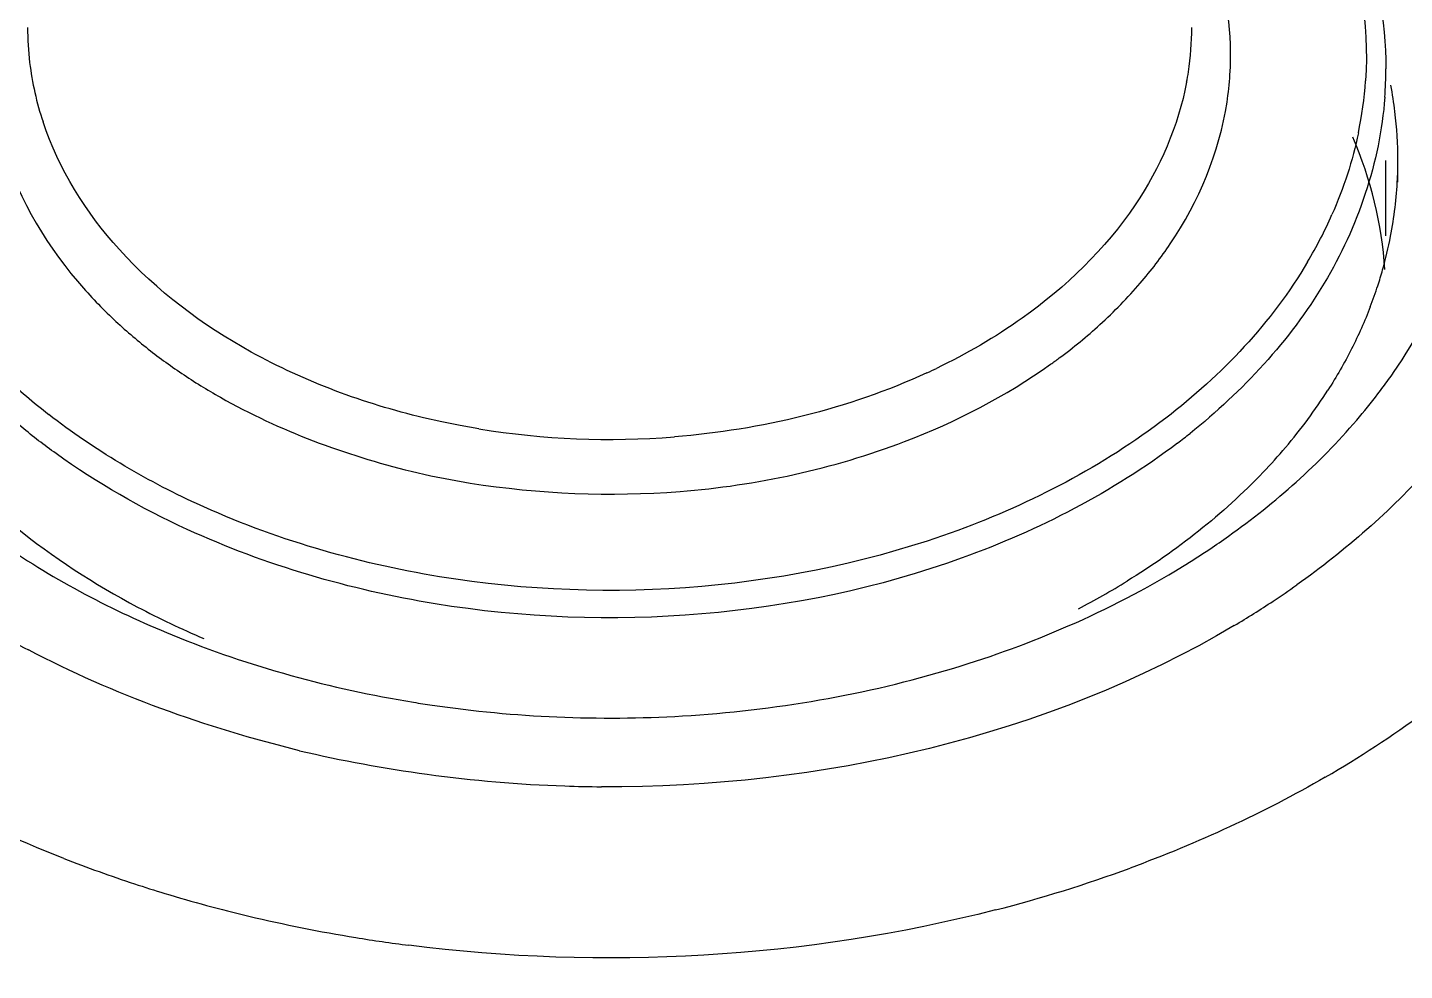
# Model space of a CAD drawing. Header units: millimetres. Extents: x 2513 to 2669, y 1505 to 1675.
# Drawn here: x 2525.62004 to 2525.63415, y 1506.32551 to 1506.33517 of the extents above; entities that cross this region are included whole.
import ezdxf

# ---------------------------------------------------------------- set-up
doc = ezdxf.new("R2010")
doc.units = ezdxf.units.MM

msp = doc.modelspace()

# ---------------------------------------------------------------- linework, layer by layer
at = {"linetype": 'Continuous'}
for p, q in [((2525.633960315379, 1506.33303661965), (2525.633960315379, 1506.333808931269)), ((2525.634084595673, 1506.333585907277), (2525.634084595673, 1506.333808931269)), ((2525.624287084875, 1506.331130079879), (2525.624100242331, 1506.331172225106)), ((2525.624475785656, 1506.331092300306), (2525.624287084875, 1506.331130079879)), ((2525.624666140723, 1506.331058927221), (2525.624475785656, 1506.331092300306)), ((2525.623973156551, 1506.330624517599), (2525.624172456053, 1506.330579562513)), ((2525.624172456053, 1506.330579562513), (2525.624373738315, 1506.330539264016)), ((2525.624373738315, 1506.330539264016), (2525.62457678452, 1506.330503665917))]:
    msp.add_line(p, q, dxfattribs=at)
for centre, radius, start, end in [((2525.623045974845, 1506.335170622601), 0.00300491740248749, 180.0251231214982, 186.8800872329676), ((2525.628980851893, 1506.335168383892), 0.002990843649661935, 351.2918149858834, 0.0176448697281794), ((2525.623135219449, 1506.335183431085), 0.003095054372614348, 186.9175829785272, 198.4769016333528), ((2525.628946360441, 1506.335173480133), 0.003025709080370217, 349.2448225019567, 351.2953103191857), ((2525.62917402139, 1506.334887758659), 0.003195275453149665, 351.3050969591178, 356.3789874676503), ((2525.630002738274, 1506.334745767512), 0.003957510704749203, 355.7832596153797, 0.02484591991907407), ((2525.629838533244, 1506.334892755021), 0.003923022802178914, 348.2072145046885, 356.0693119952399), ((2525.629998150976, 1506.333806550759), 0.004086436498650826, 7.05482149973584, 10.87742510030668), ((2525.630035080548, 1506.333811694847), 0.004049154765826095, 359.9608968109175, 7.04676318133984), ((2525.630015142452, 1506.333811552052), 0.004069092762469108, 357.2981050462409, 359.9630990604359), ((2525.629968934502, 1506.333814620767), 0.004115394097459836, 349.0357940324461, 357.2857547823457), ((2525.629232122236, 1506.335099264066), 0.004566128313718247, 329.3082860054469, 336.1487293645898), ((2525.629887373804, 1506.3338298012), 0.004198353299178181, 344.1932088677451, 349.0441074059668), ((2525.628179580201, 1506.335364676091), 0.0043093043275831, 319.2468921631479, 325.989532305808), ((2525.62418505118, 1506.335658344685), 0.004767700747489962, 220.3521481280585, 226.4987562374915), ((2525.629831094137, 1506.333845308928), 0.004256729027666124, 341.9390469470819, 344.1987132992957), ((2525.627766014328, 1506.335722006139), 0.004855858116568463, 312.2306892982015, 319.2384918805323), ((2525.629736849596, 1506.333876636973), 0.004356042505122606, 338.9080169070731, 341.931603252361), ((2525.624517703095, 1506.336006626663), 0.005249318297543612, 226.4818902559151, 231.5726656493837), ((2525.627395039066, 1506.336127362515), 0.005405341446608258, 306.5507339655381, 312.254429098845), ((2525.627213589265, 1506.336365157562), 0.005704430402985631, 305.4852880996638, 306.592406092705), ((2525.624217385823, 1506.336286879322), 0.006440414491630774, 226.803251242599, 232.0632190978462), ((2525.626495243538, 1506.337639805931), 0.006611664992738411, 294.69658177589, 295.632761123296), ((2525.629176412367, 1506.335009827327), 0.005918166651715697, 323.4951926536325, 325.2626711976186), ((2525.628804930906, 1506.334378049441), 0.005417590651573853, 319.6219385686539, 327.3700893418765), ((2525.629089959522, 1506.335073454843), 0.006025509443983228, 322.6446851956546, 323.4979094571769), ((2525.628953639913, 1506.335179019295), 0.006197920265088326, 319.4368255161098, 322.6335996405309), ((2525.626007461035, 1506.339347123273), 0.00839603084633019, 260.8072384168739, 274.5272362477407), ((2525.627654152909, 1506.336411663587), 0.006901656915256019, 307.1814108726212, 308.5362231643351), ((2525.628458046732, 1506.334666854975), 0.005868940582832305, 316.3311870162988, 319.6679517602309), ((2525.62753372095, 1506.336735521824), 0.00831149317014312, 303.7810848119987, 305.3970308870146), ((2525.627388057799, 1506.336954066044), 0.008574131967459668, 301.5642778009611, 303.7781133569016), ((2525.627003855075, 1506.336508085871), 0.008225111510149478, 297.5569648685336, 301.5529823233121), ((2525.627674440045, 1506.337044627188), 0.009294512006215614, 303.5032752563242, 305.3213019096118), ((2525.624598243646, 1506.337450793671), 0.009777991965772793, 237.6048905209817, 242.2871900922326), ((2525.62529210472, 1506.337041733043), 0.008829445575679567, 242.1656250441197, 247.0397902093236), ((2525.627438045871, 1506.337403878047), 0.009724560897104863, 300.7311233699937, 303.4963071271374), ((2525.626435767498, 1506.338848621517), 0.01069785178702494, 286.8228067162446, 293.5289382802987), ((2525.625935637738, 1506.340157077931), 0.01205561156531377, 260.7415009791442, 261.6545593103086), ((2525.626008080771, 1506.340714640111), 0.0126177875538836, 261.6965586096576, 273.384387821945), ((2525.627817135402, 1506.337048258508), 0.01103741007924698, 300.0244028125001, 306.2953606838528), ((2525.626041122993, 1506.341522018584), 0.0141295721494582, 256.8618987706486, 262.2581491490548), ((2525.626026964821, 1506.341375467185), 0.01398245047622807, 262.2347397840789, 268.0370508389273), ((2525.626012590326, 1506.341108881356), 0.01371552971025302, 268.0589182058411, 269.6210958837898), ((2525.625507606411, 1506.339721237693), 0.01402064932971539, 248.6916310288927, 251.8403525566577), ((2525.6263852795, 1506.34007112112), 0.0143906322609301, 284.3906935666558, 290.1355657773569), ((2525.625634708636, 1506.340100954276), 0.01442106652876225, 251.8307106454876, 253.1168841487989), ((2525.625724845769, 1506.340403843675), 0.01473707890039599, 253.1235442792128, 256.5955005948699), ((2525.625890379991, 1506.341107611006), 0.01546004897418266, 256.6033784787372, 260.753741842817), ((2525.625935444068, 1506.34136947218), 0.01572574874413456, 260.7449859490607, 262.736228473553)]:
    msp.add_arc(centre, radius, start, end, dxfattribs=at)
for points in [[(2525.63346976001, 1506.336377645864), (2525.633689153781, 1506.335827645775), (2525.633792659405, 1506.335214601419), (2525.633752327944, 1506.334623833192)], [(2525.633681373286, 1506.336223851515), (2525.633861090306, 1506.335756382012), (2525.633960044601, 1506.33524830888), (2525.633960248606, 1506.334747483659)], [(2525.632362917902, 1506.334685956151), (2525.632388899001, 1506.335096744522), (2525.632332061835, 1506.335519533394), (2525.632202997265, 1506.335910384312)], [(2525.631918918519, 1506.334608844048), (2525.63183423176, 1506.334162910365), (2525.631644712667, 1506.333729990378), (2525.631390936903, 1506.333353657337)], [(2525.631751715092, 1506.332954291038), (2525.632042525732, 1506.333386340869), (2525.632253868935, 1506.333889896091), (2525.632332574625, 1506.334404719652)], [(2525.633949536141, 1506.334454773395), (2525.633900456197, 1506.333789253129), (2525.633672158881, 1506.333123704542), (2525.633328924109, 1506.332551414443)], [(2525.620981965577, 1506.332895328621), (2525.620641279851, 1506.333271880494), (2525.620360189474, 1506.333720766943), (2525.620199710495, 1506.334202539269)], [(2525.619761957228, 1506.334023445339), (2525.619909121585, 1506.333492474084), (2525.620195340211, 1506.332991581805), (2525.62055168497, 1506.33257133636)], [(2525.633951251386, 1506.332690943222), (2525.633920302825, 1506.333154793927), (2525.633805403628, 1506.333618715246), (2525.633623496548, 1506.33404652958)], [(2525.631390936903, 1506.333353657337), (2525.631085639909, 1506.332900921645), (2525.630679555175, 1506.332509718978), (2525.630234371674, 1506.332193510958)], [(2525.622333141325, 1506.331845603308), (2525.621833844731, 1506.332121269236), (2525.621364612406, 1506.332472398134), (2525.620981965577, 1506.332895328621)], [(2525.633158655132, 1506.332768627417), (2525.63279150121, 1506.332149087932), (2525.632277507187, 1506.331607557255), (2525.631705873528, 1506.331169531987)], [(2525.634039801782, 1506.331637566971), (2525.634277256693, 1506.33198006409), (2525.634479489633, 1506.332350956827), (2525.634631275197, 1506.332739093727)], [(2525.633328924109, 1506.332551414443), (2525.632975185051, 1506.331961610099), (2525.632491899623, 1506.331441585158), (2525.631953949267, 1506.3310130879)], [(2525.630234371674, 1506.332193510958), (2525.629957580426, 1506.331996909754), (2525.629661550632, 1506.331825703788), (2525.62935545865, 1506.331678825853)], [(2525.624100242331, 1506.331172225106), (2525.623487080509, 1506.331318427932), (2525.622884973049, 1506.331540932284), (2525.622333141325, 1506.331845603308)], [(2525.629028959542, 1506.330928933308), (2525.629555881704, 1506.331130431196), (2525.630065630055, 1506.331392752282), (2525.63052497629, 1506.331720241826)], [(2525.629257682278, 1506.331632889402), (2525.628449319292, 1506.331261121993), (2525.627557183512, 1506.331047253017), (2525.6266701848, 1506.330977288676)], [(2525.622017029293, 1506.33138280748), (2525.622625753792, 1506.331038564713), (2525.62329419648, 1506.33079203423), (2525.623973156551, 1506.330624517599)], [(2525.621774005696, 1506.330293089068), (2525.621237869175, 1506.330539761628), (2525.620723042784, 1506.330844201835), (2525.620257872936, 1506.331207391501)], [(2525.631705873528, 1506.331169531987), (2525.631064973985, 1506.330678430404), (2525.630332238277, 1506.330297159073), (2525.629574148018, 1506.330019252349)], [(2525.632348061369, 1506.329960343225), (2525.63282943055, 1506.330302443067), (2525.633278200658, 1506.330699884868), (2525.633662134366, 1506.331148598027)], [(2525.626727214324, 1506.330417662638), (2525.627510756676, 1506.330479109266), (2525.628294856193, 1506.330648208213), (2525.629028959542, 1506.330928933308)], [(2525.631825104774, 1506.330912933851), (2525.631161304702, 1506.330409378439), (2525.630403206298, 1506.33001969638), (2525.629619460942, 1506.329736956559)], [(2525.621676301368, 1506.330029666836), (2525.621206133054, 1506.330245214629), (2525.620752499239, 1506.330503671508), (2525.620332683153, 1506.330805786631)], [(2525.63270330439, 1506.330614417317), (2525.632292273031, 1506.330183571811), (2525.631815220534, 1506.329810849388), (2525.631307947284, 1506.329499002507)], [(2525.634414198911, 1506.330670928385), (2525.634009357379, 1506.330216952282), (2525.633544430465, 1506.329812749811), (2525.63304816454, 1506.329461023922)], [(2525.62457678452, 1506.330503665917), (2525.625285691618, 1506.330393715704), (2525.626012027166, 1506.330361576531), (2525.626727214324, 1506.330417662638)], [(2525.624264069969, 1506.329544599691), (2525.623408654724, 1506.329684058669), (2525.622561374569, 1506.329930826309), (2525.621774005696, 1506.330293089068)], [(2525.619911216858, 1506.330060154663), (2525.620300493664, 1506.329743541411), (2525.620725889485, 1506.329468375135), (2525.62116948413, 1506.329233845451)], [(2525.624219395441, 1506.329266979997), (2525.623345927674, 1506.329409382092), (2525.622480788386, 1506.329660851252), (2525.621676301368, 1506.330029666836)], [(2525.629574148018, 1506.330019252349), (2525.627905644171, 1506.329407599012), (2525.626017997245, 1506.329258655631), (2525.624264069969, 1506.329544599691)], [(2525.619783735694, 1506.329877243487), (2525.620326166463, 1506.329506108335), (2525.620914618809, 1506.329197126347), (2525.621522966002, 1506.32894835711)], [(2525.629619460942, 1506.329736956559), (2525.627919850169, 1506.329123813983), (2525.626002678015, 1506.328976250122), (2525.624219395441, 1506.329266979997)], [(2525.630706480402, 1506.329040204512), (2525.631109256974, 1506.329216022698), (2525.631501794965, 1506.329418358583), (2525.631876228144, 1506.329648447251)], [(2525.632407392947, 1506.329044890412), (2525.630490089997, 1506.327904524853), (2525.628152642892, 1506.32737885352), (2525.625921888483, 1506.327393651559)], [(2525.621522966002, 1506.32894835711), (2525.622315115258, 1506.328624426355), (2525.62315135228, 1506.328396227962), (2525.6239960228, 1506.328258520703)], [(2525.622829486173, 1506.327762287552), (2525.621870145302, 1506.327998419898), (2525.620925533714, 1506.328334617401), (2525.620051086399, 1506.328794438326)], [(2525.626752963873, 1506.328118858598), (2525.627691909711, 1506.328174181246), (2525.628631766491, 1506.328335633302), (2525.629531863136, 1506.328608591016)], [(2525.620412680295, 1506.326659065764), (2525.619414903363, 1506.327048496833), (2525.618451892934, 1506.327560677117), (2525.617594345642, 1506.328202415386)], [(2525.633339911072, 1506.327491932323), (2525.632703255239, 1506.327123223778), (2525.632029743414, 1506.326813714597), (2525.631339147612, 1506.32656003354)], [(2525.629961820161, 1506.32613201592), (2525.628016581286, 1506.325631780265), (2525.625939512793, 1506.3255158308), (2525.623947121247, 1506.325769929048)]]:
    msp.add_open_spline(points, degree=3, dxfattribs=at)
for points, knots in [([(2525.633678753316, 1506.334090995889), (2525.633649025731, 1506.333948260645), (2525.633573322224, 1506.333663554999), (2525.633468114376, 1506.333388438295), (2525.633408294939, 1506.333252886712)], [0, 0, 0, 0, 0.4959756534, 1, 1, 1, 1]), ([(2525.633801054229, 1506.332309044229), (2525.633744356879, 1506.332161977849), (2525.633613614597, 1506.331870161911), (2525.633454398463, 1506.331592945188), (2525.633367468765, 1506.33145682765)], [0, 0, 0, 0, 0.4939039674, 1, 1, 1, 1]), ([(2525.621255138442, 1506.331894326276), (2525.621373332055, 1506.331800436145), (2525.621620991307, 1506.331619868755), (2525.6218819536, 1506.331459194795), (2525.622017029293, 1506.33138280748)], [0, 0, 0, 0, 0.4930886042, 1, 1, 1, 1]), ([(2525.620332683153, 1506.330805786631), (2525.6202127779, 1506.330892074869), (2525.619980798903, 1506.331069998801), (2525.619760794567, 1506.331262579879), (2525.619655478269, 1506.331361392014)], [0, 0, 0, 0, 0.5056685335, 1, 1, 1, 1]), ([(2525.621520009593, 1506.315734961464), (2525.61867701224, 1506.316412902259), (2525.613440691222, 1506.318740528522), (2525.61161019035, 1506.32464507784), (2525.61219172821, 1506.326915975525)], [0, 0, 0, 0, 0.5549218506, 1, 1, 1, 1]), ([(2525.621160222919, 1506.317687543328), (2525.618965857541, 1506.318288311256), (2525.615040071094, 1506.320134392398), (2525.612763526909, 1506.324103509151), (2525.612607567053, 1506.325978600762)], [0, 0, 0, 0, 0.5473395992, 1, 1, 1, 1]), ([(2525.613262045111, 1506.325690280889), (2525.61361481214, 1506.324875497735), (2525.615859641829, 1506.321494155156), (2525.619951855798, 1506.319763913717), (2525.623012062847, 1506.319265005896)], [0, 0, 0, 0, 0.2226090008, 1, 1, 1, 1])]:
    msp.add_open_spline(points, degree=3, knots=knots, dxfattribs=at)

doc.saveas('drawing.dxf')
